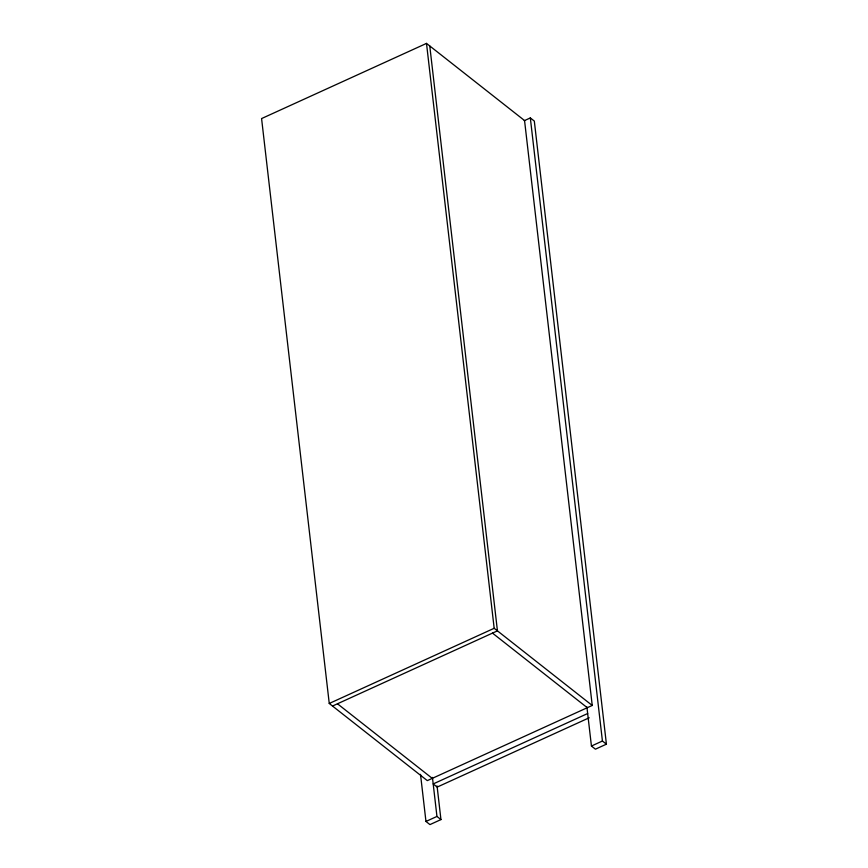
<?xml version="1.0" encoding="UTF-8"?>
<svg xmlns="http://www.w3.org/2000/svg" width="868" height="868" viewBox="0 0 868 868"><rect width="100%" height="100%" fill="white"/><g stroke="black" fill="none" stroke-linecap="round" stroke-linejoin="round"><path stroke-width="1.3" d="M426.503 43.4L261.583 118.569L329.254 703.471L427.316 780.625L592.236 705.456L524.554 120.554L426.503 43.4L494.174 628.291L592.236 705.456M524.218 120.717L530.326 117.929L534.319 121.075L606.417 744.169L595.426 749.182L591.433 746.035L586.909 707.008M329.254 703.471L494.174 628.291M332.52 706.042L497.44 630.862L429.769 45.971M587.669 713.529L433.197 783.934L437.19 787.081L589.209 717.782M425.96 821.453L436.951 816.441L440.944 819.587L429.953 824.6L425.96 821.453L420.513 774.354M591.433 746.035L602.425 741.022L606.417 744.169M492.492 633.119L587.289 707.713M337.468 703.785L432.264 778.368M530.326 117.929L602.425 741.022M437.06 785.941L440.944 819.587M432.438 777.413L436.951 816.441"/></g></svg>
